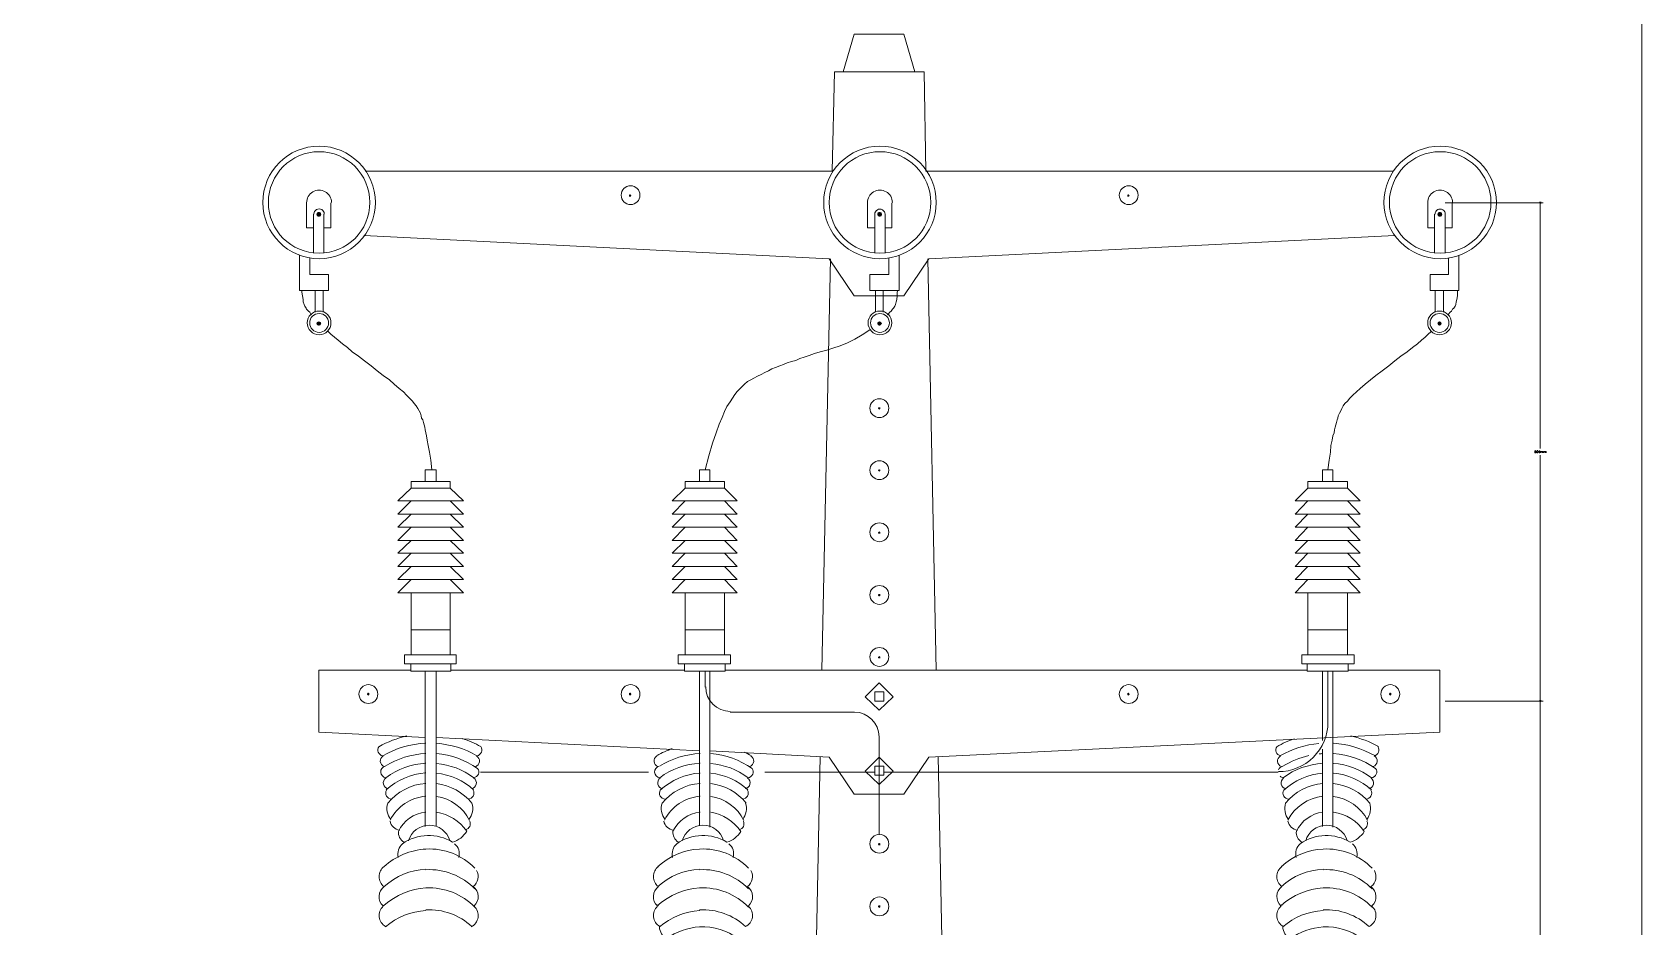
# Model space of a CAD drawing. Header units: inches. Extents: x 5 to 1823, y 18 to 726.
# Drawn here: x 1582.8 to 1638.8, y 158.2 to 189.3 of the extents above; entities that cross this region are included whole.
import ezdxf

# ---------------------------------------------------------------- set-up
doc = ezdxf.new("R2010")
doc.units = ezdxf.units.IN
doc.header["$MEASUREMENT"] = 0
for name, color, linetype in [('PDF_0', 7, 'Continuous'), ('PDF_01', 1, 'Continuous'), ('PDF_ENTRADA-ELETRICA', 1, 'Continuous'), ('PDF_FORMATOS', 7, 'Continuous')]:
    doc.layers.add(name, color=color, linetype=linetype)
doc.layers.add('PDF_EL0032', color=7, linetype='Continuous', true_color=0x00dddd)
doc.layers.add('PDF_Layer 1', color=30, linetype='Continuous', true_color=0xff7f00)

msp = doc.modelspace()

# ---------------------------------------------------------------- linework, layer by layer
at = {"layer": 'PDF_0', "color": 11, "lineweight": 5, "true_color": 0xff7f7f}
for points in [[(1635.239, 183.359), (1635.239, 183.338)], [(1635.239, 166.108), (1635.239, 166.15)], [(1635.239, 166.023), (1635.239, 165.981)]]:
    msp.add_lwpolyline(points, dxfattribs=at)
at = {"layer": 'PDF_0', "color": 11, "true_color": 0xff7f7f, "transparency": 33554559}
for points in [[(1635.217, 183.444), (1635.239, 183.401), (1635.196, 183.401)], [(1635.239, 183.401), (1635.196, 183.401), (1635.217, 183.38)], [(1635.239, 183.444), (1635.217, 183.444), (1635.239, 183.401)], [(1635.217, 183.38), (1635.239, 183.359), (1635.239, 183.401)], [(1635.281, 183.401), (1635.281, 183.444), (1635.239, 183.401)], [(1635.281, 183.444), (1635.239, 183.401), (1635.239, 183.444)], [(1635.239, 183.359), (1635.239, 183.401), (1635.281, 183.38)], [(1635.239, 183.401), (1635.281, 183.38), (1635.281, 183.401)], [(1635.239, 166.066), (1635.217, 166.108), (1635.196, 166.066)], [(1635.217, 166.108), (1635.239, 166.066), (1635.196, 166.066)], [(1635.196, 166.066), (1635.217, 166.045), (1635.239, 166.066)], [(1635.239, 166.066), (1635.196, 166.066), (1635.217, 166.045)], [(1635.239, 166.108), (1635.239, 166.066), (1635.217, 166.108)], [(1635.239, 166.108), (1635.217, 166.108), (1635.239, 166.066)], [(1635.217, 166.045), (1635.239, 166.066), (1635.239, 166.023)], [(1635.217, 166.045), (1635.239, 166.023), (1635.239, 166.066)], [(1635.239, 166.066), (1635.281, 166.066), (1635.281, 166.108)], [(1635.281, 166.108), (1635.239, 166.108), (1635.239, 166.066)], [(1635.281, 166.066), (1635.281, 166.108), (1635.239, 166.066)], [(1635.281, 166.108), (1635.239, 166.066), (1635.239, 166.108)], [(1635.239, 166.023), (1635.281, 166.045), (1635.239, 166.066)], [(1635.281, 166.045), (1635.239, 166.066), (1635.281, 166.066)], [(1635.239, 166.023), (1635.239, 166.066), (1635.281, 166.045)], [(1635.239, 166.066), (1635.281, 166.045), (1635.281, 166.066)]]:
    msp.add_solid(points, dxfattribs=at)
at = {"layer": 'PDF_01', "lineweight": 5}
msp.add_lwpolyline([(1638.773, 27.952), (1638.773, 601.932)], close=True, dxfattribs=at)
at = {"layer": 'PDF_EL0032', "color": 11, "lineweight": 5, "true_color": 0xff7f7f}
for points in [[(1631.936, 183.401), (1635.344, 183.401)], [(1635.239, 183.338), (1635.239, 174.85)], [(1635.239, 166.15), (1635.239, 174.617)], [(1635.239, 165.981), (1635.239, 155.779)]]:
    msp.add_lwpolyline(points, dxfattribs=at)
at = {"layer": 'PDF_EL0032', "lineweight": 5}
for points in [[(1635.069, 174.786), (1635.048, 174.765), (1635.048, 174.744), (1635.069, 174.744), (1635.09, 174.744), (1635.09, 174.723), (1635.09, 174.702), (1635.069, 174.702), (1635.048, 174.702), (1635.048, 174.723), (1635.048, 174.744), (1635.069, 174.744), (1635.09, 174.744), (1635.09, 174.765)], [(1635.133, 174.786), (1635.133, 174.765), (1635.112, 174.765), (1635.112, 174.744), (1635.112, 174.723), (1635.133, 174.702), (1635.154, 174.702), (1635.154, 174.723), (1635.175, 174.744), (1635.154, 174.765), (1635.154, 174.786)], [(1635.217, 174.786), (1635.196, 174.765), (1635.196, 174.744), (1635.196, 174.723), (1635.196, 174.702), (1635.217, 174.702), (1635.239, 174.723), (1635.239, 174.744), (1635.239, 174.765), (1635.217, 174.765)]]:
    msp.add_lwpolyline(points, close=True, dxfattribs=at)
for points in [[(1635.26, 174.702), (1635.26, 174.744), (1635.281, 174.744), (1635.302, 174.744), (1635.302, 174.702)], [(1635.302, 174.744), (1635.323, 174.744), (1635.344, 174.744), (1635.344, 174.702)], [(1635.366, 174.702), (1635.366, 174.744), (1635.387, 174.744), (1635.408, 174.744), (1635.408, 174.702)], [(1635.408, 174.744), (1635.429, 174.744), (1635.45, 174.744), (1635.45, 174.702)]]:
    msp.add_lwpolyline(points, dxfattribs=at)
at = {"layer": 'PDF_EL0032', "color": 11, "lineweight": 5, "true_color": 0xff7f7f}
msp.add_lwpolyline([(1635.344, 166.066), (1631.936, 166.066)], close=True, dxfattribs=at)
at = {"layer": 'PDF_ENTRADA-ELETRICA', "lineweight": 5}
for points in [[(1613.479, 187.952), (1613.098, 189.265), (1611.362, 189.265), (1610.981, 187.952)], [(1630.116, 184.502), (1613.86, 184.502), (1613.797, 187.952), (1610.685, 187.952), (1610.6, 184.502), (1594.344, 184.502)], [(1593.159, 183.401), (1593.159, 182.533), (1592.905, 182.533)], [(1612.442, 182.533), (1612.675, 182.533), (1612.675, 183.401)], [(1631.936, 182.533), (1632.169, 182.533), (1632.169, 183.401)], [(1592.545, 182.999), (1592.545, 181.644)], [(1592.905, 181.644), (1592.905, 182.999)], [(1631.555, 181.644), (1631.555, 182.999)], [(1630.18, 182.258), (1613.966, 181.454), (1613.098, 180.163), (1611.362, 180.163), (1610.495, 181.454), (1594.302, 182.258)], [(1592.058, 181.581), (1592.058, 180.353), (1593.074, 180.353), (1593.074, 180.904), (1592.418, 180.904), (1592.418, 181.475)], [(1612.929, 181.581), (1612.929, 180.353), (1611.913, 180.353), (1611.913, 180.904), (1612.569, 180.904), (1612.569, 181.475)], [(1632.402, 181.581), (1632.402, 180.353), (1631.407, 180.353), (1631.407, 180.904), (1632.042, 180.904), (1632.042, 181.475)], [(1610.537, 181.454), (1610.241, 167.145)], [(1613.924, 181.454), (1614.22, 167.145)], [(1592.143, 180.353), (1592.143, 180.29), (1592.164, 180.163), (1592.185, 180.036), (1592.185, 179.951), (1592.228, 179.866), (1592.249, 179.803), (1592.291, 179.739), (1592.312, 179.697), (1592.376, 179.634), (1592.418, 179.591), (1592.46, 179.528), (1592.482, 179.507)], [(1592.609, 180.353), (1592.609, 179.591)], [(1592.884, 179.591), (1592.884, 180.353)], [(1612.103, 179.591), (1612.103, 180.353)], [(1612.378, 180.353), (1612.378, 179.591)], [(1612.886, 180.353), (1612.865, 180.29), (1612.865, 180.163), (1612.844, 180.036), (1612.823, 179.951), (1612.802, 179.866), (1612.781, 179.803), (1612.738, 179.739), (1612.696, 179.697), (1612.654, 179.634), (1612.611, 179.591), (1612.548, 179.528), (1612.527, 179.507)], [(1631.577, 179.591), (1631.577, 180.353)], [(1631.873, 180.353), (1631.873, 179.591)], [(1632.36, 180.353), (1632.36, 180.29), (1632.36, 180.163), (1632.339, 180.036), (1632.317, 179.951), (1632.296, 179.866), (1632.275, 179.803), (1632.233, 179.739), (1632.19, 179.697), (1632.148, 179.634), (1632.106, 179.591), (1632.042, 179.528), (1632.021, 179.507)], [(1593.053, 178.935), (1593.159, 178.829), (1593.286, 178.723), (1593.413, 178.618), (1593.561, 178.491), (1593.73, 178.364), (1593.9, 178.215), (1594.111, 178.067), (1594.323, 177.898), (1594.556, 177.729), (1594.768, 177.559), (1594.979, 177.39), (1595.191, 177.242), (1595.36, 177.094), (1595.53, 176.945), (1595.678, 176.818), (1595.784, 176.713), (1595.889, 176.607), (1595.995, 176.501), (1596.059, 176.416), (1596.122, 176.332), (1596.186, 176.247), (1596.228, 176.162), (1596.27, 176.078), (1596.292, 175.993), (1596.313, 175.908), (1596.355, 175.845), (1596.376, 175.76), (1596.397, 175.675), (1596.419, 175.591), (1596.44, 175.506), (1596.461, 175.4), (1596.482, 175.294), (1596.503, 175.146), (1596.546, 174.956), (1596.588, 174.723), (1596.63, 174.448), (1596.673, 174.109)], [(1606.176, 174.109), (1606.303, 174.596), (1606.43, 175.04), (1606.558, 175.4), (1606.663, 175.697), (1606.769, 175.929), (1606.854, 176.141), (1606.939, 176.31), (1607.044, 176.48), (1607.129, 176.607), (1607.214, 176.734), (1607.298, 176.84), (1607.383, 176.924), (1607.468, 177.009), (1607.552, 177.094), (1607.658, 177.178), (1607.764, 177.242), (1607.87, 177.305), (1607.997, 177.369), (1608.124, 177.432), (1608.251, 177.496), (1608.378, 177.559), (1608.505, 177.623), (1608.632, 177.665), (1608.78, 177.729), (1608.907, 177.771), (1609.034, 177.834), (1609.182, 177.877), (1609.33, 177.919), (1609.479, 177.983), (1609.627, 178.025), (1609.796, 178.088), (1609.987, 178.152), (1610.177, 178.215), (1610.41, 178.279), (1610.622, 178.342), (1610.876, 178.427), (1611.13, 178.533), (1611.384, 178.66), (1611.638, 178.808), (1611.913, 178.977)], [(1631.428, 178.914), (1631.344, 178.829), (1631.238, 178.723), (1631.111, 178.618), (1630.963, 178.491), (1630.793, 178.364), (1630.603, 178.215), (1630.391, 178.067), (1630.18, 177.898), (1629.968, 177.729), (1629.735, 177.559), (1629.523, 177.39), (1629.333, 177.242), (1629.142, 177.094), (1628.973, 176.945), (1628.846, 176.818), (1628.719, 176.713), (1628.613, 176.607), (1628.529, 176.501), (1628.444, 176.416), (1628.38, 176.332), (1628.338, 176.247), (1628.296, 176.162), (1628.253, 176.078), (1628.211, 175.993), (1628.19, 175.908), (1628.169, 175.845), (1628.148, 175.76), (1628.126, 175.675), (1628.105, 175.591), (1628.084, 175.506), (1628.063, 175.4), (1628.021, 175.294), (1627.999, 175.146), (1627.957, 174.956), (1627.936, 174.723), (1627.894, 174.448), (1627.851, 174.109)], [(1595.953, 173.474), (1595.953, 173.707), (1597.308, 173.707), (1597.308, 173.474), (1597.773, 173.03)], [(1596.44, 173.707), (1596.44, 174.109), (1596.821, 174.109), (1596.821, 173.707)], [(1605.478, 173.474), (1605.478, 173.707), (1606.854, 173.707), (1606.854, 173.474), (1605.478, 173.474), (1605.033, 173.03)], [(1605.986, 173.707), (1605.986, 174.109), (1606.346, 174.109), (1606.346, 173.707)], [(1628.973, 173.03), (1626.708, 173.03), (1628.973, 173.03), (1628.529, 173.474), (1627.153, 173.474), (1627.153, 173.707), (1628.529, 173.707), (1628.529, 173.474)], [(1628.021, 173.707), (1628.021, 174.109), (1627.661, 174.109), (1627.661, 173.707)], [(1595.487, 173.03), (1597.773, 173.03), (1595.487, 173.03), (1595.953, 173.474), (1597.308, 173.474)], [(1606.854, 173.474), (1607.298, 173.03)], [(1627.153, 173.474), (1626.708, 173.03)], [(1595.487, 172.564), (1597.773, 172.564), (1595.487, 172.564), (1595.953, 173.03), (1597.308, 173.03), (1597.773, 172.564)], [(1605.033, 173.03), (1607.298, 173.03), (1605.033, 173.03)], [(1605.033, 172.564), (1605.478, 173.03), (1606.854, 173.03), (1607.298, 172.564)], [(1605.033, 172.564), (1607.298, 172.564), (1605.033, 172.564)], [(1605.033, 172.119), (1605.478, 172.564), (1606.854, 172.564), (1607.298, 172.119)], [(1628.973, 172.564), (1626.708, 172.564), (1628.973, 172.564), (1628.529, 173.03), (1627.153, 173.03), (1626.708, 172.564)], [(1626.708, 172.119), (1627.153, 172.564), (1628.529, 172.564), (1628.973, 172.119), (1626.708, 172.119), (1628.973, 172.119)], [(1597.773, 172.119), (1595.487, 172.119)], [(1605.033, 171.654), (1605.478, 172.119), (1606.854, 172.119), (1607.298, 171.654)], [(1626.708, 171.654), (1627.153, 172.119), (1628.529, 172.119), (1628.973, 171.654), (1626.708, 171.654), (1628.973, 171.654)], [(1597.773, 171.654), (1595.487, 171.654)], [(1595.953, 167.674), (1595.953, 169.833)], [(1597.308, 169.833), (1597.308, 167.674)], [(1605.478, 167.674), (1605.478, 169.833)], [(1606.854, 169.833), (1606.854, 167.674)], [(1627.153, 169.833), (1627.153, 167.674)], [(1628.529, 167.674), (1628.529, 169.833)], [(1597.308, 168.542), (1595.953, 168.542)], [(1606.854, 168.542), (1605.478, 168.542)], [(1627.153, 168.542), (1628.529, 168.542)], [(1596.44, 164.796), (1592.736, 164.986), (1592.736, 167.145), (1595.932, 167.145)], [(1597.329, 167.357), (1597.329, 167.103), (1595.932, 167.103), (1595.932, 167.357)], [(1596.44, 161.705), (1596.44, 167.103)], [(1596.821, 167.103), (1596.821, 161.705)], [(1605.457, 167.145), (1597.329, 167.145)], [(1606.875, 167.357), (1606.875, 167.103), (1605.457, 167.103), (1605.457, 167.357)], [(1605.986, 161.727), (1605.986, 167.103)], [(1606.176, 167.103), (1606.176, 166.553)], [(1606.346, 164.33), (1610.495, 164.118), (1611.362, 162.827), (1613.098, 162.827), (1613.966, 164.118), (1631.746, 164.986), (1631.746, 167.145), (1628.55, 167.145)], [(1606.346, 167.103), (1606.346, 161.684)], [(1627.132, 167.145), (1606.875, 167.145)], [(1627.132, 167.357), (1627.132, 167.103), (1628.55, 167.103), (1628.55, 167.357)], [(1627.661, 167.103), (1627.661, 164.69)], [(1628.021, 161.684), (1628.021, 167.103)], [(1605.986, 164.33), (1596.821, 164.796)], [(1610.177, 164.14), (1609.817, 146.338)], [(1614.283, 164.14), (1614.643, 146.338)], [(1627.661, 164.394), (1627.661, 161.705)], [(1604.208, 163.589), (1598.366, 163.589)], [(1612.082, 163.589), (1608.251, 163.589)], [(1612.4, 163.589), (1626.116, 163.589)]]:
    msp.add_lwpolyline(points, dxfattribs=at)
for points in [[(1592.545, 182.533), (1592.312, 182.533), (1592.312, 183.401, -1.000012), (1593.18, 183.412)], [(1612.696, 183.412, 1.000012), (1611.828, 183.401), (1611.828, 182.533), (1612.082, 182.533)], [(1631.555, 182.533), (1631.323, 182.533), (1631.323, 183.401, -1.000012), (1632.19, 183.412)], [(1612.082, 181.644), (1612.082, 182.999, -1.000061), (1612.442, 182.999), (1612.442, 181.644)], [(1631.577, 183.01, -1.000061), (1631.936, 182.999), (1631.936, 181.644)], [(1627.851, 167.103), (1627.851, 165.325, -0.414216), (1626.126, 163.61)], [(1607.044, 165.685), (1611.373, 165.685, -0.414212), (1612.23, 164.817), (1612.23, 161.409)], [(1595.798, 164.854, 0.071698), (1594.827, 164.479, 0.560246), (1594.959, 164.163, -0.119838), (1596.455, 164.602)], [(1596.826, 164.597, -0.113325), (1598.237, 164.163, 0.562501), (1598.37, 164.48, 0.047225), (1597.74, 164.76)], [(1627.529, 164.59, 0.106876), (1626.203, 164.169, -0.560246), (1626.069, 164.479, -0.046451), (1626.688, 164.756)], [(1596.456, 164.242, 0.128458), (1595.042, 163.798, 0.835168), (1595.072, 163.4, -0.145737), (1596.455, 163.903)], [(1596.826, 163.897, -0.137425), (1598.125, 163.4, 0.578494), (1598.262, 163.721, 0.133036), (1596.826, 164.237)], [(1598.223, 164.155, -0.647814), (1598.184, 163.783, 0.045995), (1598.149, 163.795)], [(1606.372, 163.897, -0.137425), (1607.671, 163.4, 0.578494), (1607.816, 163.722, 0.133036), (1606.372, 164.237)], [(1607.695, 163.795, -0.045995), (1607.732, 163.79, 0.647814), (1607.769, 164.155)], [(1628.045, 163.899, -0.139694), (1629.367, 163.4, 0.578494), (1629.512, 163.722, 0.135061), (1628.045, 164.238)], [(1629.391, 163.795, -0.045995), (1629.428, 163.79, 0.647814), (1629.458, 164.163, 0.562501), (1629.591, 164.48)], [(1604.573, 163.795, 0.835168), (1604.597, 163.4, -0.145737), (1606.001, 163.903)], [(1606.001, 163.563, 0.171363), (1604.618, 162.964, 0.587062), (1604.791, 162.658)], [(1626.184, 163.449, 0.151819), (1626.293, 163.4, -0.14344), (1627.674, 163.901)], [(1627.673, 163.562, 0.168716), (1626.314, 162.964, 0.587062), (1626.487, 162.658)], [(1596.455, 163.203, 0.204836), (1595.134, 162.512, 0.242958), (1595.236, 161.948)], [(1597.961, 161.948, 0.242958), (1598.064, 162.512, 0.193257), (1596.826, 163.195)], [(1606.002, 163.203, 0.204836), (1604.68, 162.515, 0.242958), (1604.782, 161.948)], [(1627.674, 163.201, 0.201657), (1626.376, 162.515, 0.242958), (1626.478, 161.948)], [(1629.203, 161.948, 0.242958), (1629.305, 162.515, 0.196441), (1628.045, 163.197)], [(1595.502, 160.627, -0.282522), (1595.646, 161.103, -0.296058), (1597.393, 161.154, 0.179394), (1597.882, 161.537, 0.208679), (1596.827, 162.197)], [(1596.455, 162.205, 0.254244), (1595.506, 161.533, 0.275243), (1595.694, 161.16)], [(1605.048, 160.627, -0.282522), (1605.192, 161.103, -0.296058), (1606.939, 161.154, 0.179394), (1607.421, 161.529, 0.208679), (1606.373, 162.197)], [(1606.001, 162.205, 0.254244), (1605.056, 161.54, 0.275243), (1605.24, 161.16)], [(1628.046, 162.2, -0.212602), (1629.117, 161.529, -0.179394), (1628.627, 161.156, 0.296058), (1626.888, 161.103, 0.282522), (1626.744, 160.627)], [(1627.674, 162.202, 0.249076), (1626.752, 161.54, 0.275243), (1626.936, 161.16)], [(1598.165, 160.251, 0.216529), (1596.463, 160.918, 0.16976), (1595.006, 160.308, 0.503276), (1595.006, 159.609, 0.47214), (1594.973, 158.94)], [(1607.69, 160.251, 0.216529), (1605.986, 160.919, 0.16976), (1604.536, 160.316)], [(1629.386, 160.251, 0.216529), (1627.682, 160.919, 0.16976), (1626.232, 160.316)], [(1604.553, 160.308, 0.503276), (1604.553, 159.609, 0.47214), (1604.519, 158.94)], [(1626.249, 160.308, 0.503276), (1626.249, 159.609, 0.47214), (1626.215, 158.94)], [(1598.14, 158.94, 0.47214), (1598.106, 159.609, 0.380046), (1598.224, 160.175)], [(1607.686, 158.94, 0.47214), (1607.652, 159.609, 0.380046), (1607.77, 160.175)], [(1629.382, 158.94, 0.47214), (1629.348, 159.609, 0.380046), (1629.466, 160.175)], [(1598.165, 158.896, 0.216529), (1596.463, 159.564, 0.16976), (1595.011, 158.961, 0.007911), (1594.994, 158.943)], [(1607.69, 158.896, 0.216529), (1605.986, 159.564, 0.16976), (1604.536, 158.961)], [(1629.386, 158.896, 0.216529), (1627.682, 159.564, 0.16976), (1626.232, 158.961)], [(1607.331, 157.796, 0.179411), (1605.988, 158.21, 0.140283), (1604.834, 157.803, -0.257312), (1604.589, 158.207, -0.164786), (1605.989, 158.78)], [(1607.686, 158.925, -0.532313), (1607.585, 158.22, 0.204328), (1605.986, 158.802)], [(1627.685, 158.78, 0.164786), (1626.28, 158.213, 0.257312), (1626.531, 157.794, -0.140283), (1627.69, 158.209, -0.179411), (1629.027, 157.796)], [(1629.382, 158.925, -0.532313), (1629.281, 158.22, 0.204328), (1627.682, 158.802)]]:
    msp.add_lwpolyline(points, format="xyb", dxfattribs=at)
for points in [[(1597.308, 172.564), (1597.773, 172.119), (1595.487, 172.119), (1595.953, 172.564)], [(1597.308, 172.119), (1597.773, 171.654), (1595.487, 171.654), (1595.953, 172.119)], [(1605.033, 172.119), (1607.298, 172.119)], [(1597.308, 171.654), (1597.773, 171.209), (1595.487, 171.209), (1595.953, 171.654)], [(1605.033, 171.654), (1607.298, 171.654)], [(1605.033, 171.209), (1605.478, 171.654), (1606.854, 171.654), (1607.298, 171.209)], [(1626.708, 171.209), (1627.153, 171.654), (1628.529, 171.654), (1628.973, 171.209)], [(1597.308, 171.209), (1597.773, 170.744), (1595.487, 170.744), (1595.953, 171.209)], [(1605.033, 170.744), (1605.478, 171.209), (1606.854, 171.209), (1607.298, 170.744)], [(1626.708, 170.744), (1627.153, 171.209), (1628.529, 171.209), (1628.973, 170.744)], [(1597.308, 170.744), (1597.773, 170.299), (1595.487, 170.299), (1595.953, 170.744)], [(1595.487, 169.833), (1595.953, 170.299), (1597.308, 170.299), (1597.773, 169.833)], [(1605.033, 170.299), (1605.478, 170.744), (1606.854, 170.744), (1607.298, 170.299)], [(1605.033, 169.833), (1605.478, 170.299), (1606.854, 170.299), (1607.298, 169.833)], [(1626.708, 170.299), (1627.153, 170.744), (1628.529, 170.744), (1628.973, 170.299)], [(1628.973, 169.833), (1626.708, 169.833), (1627.153, 170.299), (1628.529, 170.299)], [(1597.519, 167.674), (1595.72, 167.674), (1595.72, 167.357), (1597.519, 167.357)], [(1605.245, 167.674), (1605.245, 167.357), (1607.066, 167.357), (1607.066, 167.674)], [(1628.761, 167.674), (1628.761, 167.357), (1626.941, 167.357), (1626.941, 167.674)], [(1612.23, 166.701), (1611.743, 166.214), (1612.23, 165.748), (1612.717, 166.214)], [(1612.082, 166.383), (1612.082, 166.066), (1612.4, 166.066), (1612.4, 166.383)], [(1612.23, 164.118), (1611.743, 163.632), (1612.23, 163.166), (1612.717, 163.632)], [(1612.082, 163.801), (1612.082, 163.483), (1612.4, 163.483), (1612.4, 163.801)]]:
    msp.add_lwpolyline(points, close=True, dxfattribs=at)
for centre, radius in [((1592.746, 183.412), 1.958), ((1592.746, 183.412), 1.767), ((1612.262, 183.412), 1.958), ((1612.262, 183.412), 1.767), ((1631.757, 183.412), 1.958), ((1631.757, 183.412), 1.767), ((1603.584, 183.666), 0.328), ((1620.919, 183.666), 0.328), ((1592.746, 179.221), 0.413), ((1592.746, 179.221), 0.328), ((1612.262, 179.221), 0.413), ((1612.262, 179.221), 0.328), ((1631.735, 179.221), 0.413), ((1631.735, 179.221), 0.328), ((1612.241, 176.258), 0.328), ((1612.241, 174.099), 0.328), ((1612.241, 171.939), 0.328), ((1612.241, 169.759), 0.328), ((1612.241, 167.6), 0.328), ((1594.461, 166.309), 0.328), ((1603.584, 166.309), 0.328), ((1620.919, 166.309), 0.328), ((1630.021, 166.309), 0.328), ((1612.241, 161.102), 0.328), ((1612.241, 158.922), 0.328)]:
    msp.add_circle(centre, radius, dxfattribs=at)
for centre, radius, start, end in [((1592.746, 183.01), 0.18, 359.9965, 180.0035), ((1607.055, 166.563), 0.857, 180.0002, 269.9998), ((1627.841, 161.314), 3.63, 60.853, 77.0804), ((1595.075, 163.981), 0.201, 119.8246, 251.5676), ((1604.6, 163.981), 0.201, 119.8246, 251.5676), ((1606.144, 161.316), 3.289, 109.7283, 119.8372), ((1606.145, 161.314), 2.931, 92.7952, 122.0752), ((1606.147, 161.318), 3.286, 60.1627, 64.6851), ((1626.296, 163.981), 0.201, 119.8246, 251.5676), ((1627.841, 161.314), 2.932, 102.9095, 122.0741), ((1627.841, 161.309), 2.936, 93.2522, 95.7802), ((1627.841, 161.314), 3.291, 60.1663, 86.4346), ((1596.599, 161.314), 2.254, 93.6651, 132.5608), ((1596.599, 161.314), 2.254, 47.4382, 84.1825), ((1606.145, 161.314), 2.254, 47.4382, 84.1825), ((1626.317, 163.6), 0.201, 103.7712, 158.0955), ((1627.841, 161.314), 2.254, 47.4385, 84.7756), ((1595.18, 163.219), 0.201, 124.024, 260.0689), ((1598.017, 163.219), 0.201, 279.9311, 55.976), ((1604.727, 163.219), 0.201, 124.024, 260.0689), ((1606.145, 161.314), 1.894, 39.3592, 83.1111), ((1607.542, 163.219), 0.201, 279.9311, 55.976), ((1626.423, 163.219), 0.201, 124.024, 260.0689), ((1629.238, 163.219), 0.201, 279.9311, 55.976), ((1595.265, 162.859), 0.201, 148.6461, 270.3084), ((1596.599, 161.208), 1.556, 95.3071, 152.5272), ((1596.599, 161.208), 1.556, 27.0846, 81.5629), ((1597.932, 162.859), 0.201, 269.6916, 31.3539), ((1606.145, 161.208), 1.556, 95.3071, 152.5272), ((1606.145, 161.208), 1.556, 27.0846, 81.5629), ((1607.478, 162.859), 0.201, 269.6916, 31.3539), ((1606.991, 162.33), 0.624, 322.3635, 16.9869), ((1627.841, 161.208), 1.556, 96.1637, 152.5275), ((1627.841, 161.208), 1.556, 27.0858, 82.4248), ((1629.174, 162.859), 0.201, 269.6916, 31.3539), ((1595.583, 161.949), 0.37, 189.0191, 265.2754), ((1597.784, 161.801), 0.222, 285.5002, 24.3442), ((1605.108, 161.949), 0.37, 189.0191, 265.2754), ((1607.309, 161.801), 0.222, 285.5002, 24.3442), ((1626.825, 161.949), 0.37, 189.0191, 265.2754), ((1629.005, 161.801), 0.222, 285.5002, 24.3442), ((1596.577, 160.996), 0.751, 16.7311, 163.8791), ((1606.102, 160.996), 0.751, 16.7311, 163.8791), ((1627.798, 160.996), 0.751, 16.7311, 163.8791), ((1597.149, 160.742), 0.476, 345.9432, 49.0478), ((1606.695, 160.742), 0.476, 345.9432, 49.0478), ((1628.391, 160.742), 0.476, 345.9432, 49.0478), ((1596.599, 157.842), 2.381, 93.2748, 131.8136), ((1596.577, 157.99), 2.212, 44.1444, 93.0147), ((1606.124, 157.842), 2.381, 93.2748, 131.8136), ((1606.102, 157.99), 2.212, 44.1444, 93.0147), ((1627.82, 157.842), 2.381, 93.2748, 131.8136), ((1627.798, 157.99), 2.212, 44.1444, 93.0147), ((1595.265, 158.604), 0.434, 132.3232, 240.6938), ((1596.599, 156.424), 2.36, 93.2801, 130.7099), ((1596.577, 156.636), 2.17, 46.8894, 93.082), ((1597.847, 158.604), 0.434, 295.5542, 47.6621), ((1604.811, 158.604), 0.434, 132.3232, 240.6938), ((1604.848, 158.556), 0.494, 126.6594, 128.4725), ((1626.507, 158.604), 0.434, 132.3232, 240.6938), ((1626.544, 158.556), 0.494, 126.6594, 128.4725)]:
    msp.add_arc(centre, radius, start, end, dxfattribs=at)
at = {"layer": 'PDF_ENTRADA-ELETRICA', "transparency": 33554559}
for points in [[(1603.573, 183.655), (1603.573, 183.698), (1603.531, 183.676)], [(1603.531, 183.676), (1603.531, 183.655), (1603.573, 183.655)], [(1603.531, 183.655), (1603.573, 183.655), (1603.531, 183.613)], [(1603.573, 183.655), (1603.531, 183.613), (1603.573, 183.613)], [(1603.594, 183.676), (1603.573, 183.655), (1603.573, 183.698)], [(1603.615, 183.655), (1603.594, 183.676), (1603.573, 183.655)], [(1603.573, 183.613), (1603.594, 183.613), (1603.573, 183.655)], [(1603.594, 183.613), (1603.573, 183.655), (1603.615, 183.655)], [(1620.909, 183.655), (1620.909, 183.698), (1620.866, 183.676)], [(1620.866, 183.676), (1620.866, 183.655), (1620.909, 183.655)], [(1620.866, 183.655), (1620.909, 183.655), (1620.866, 183.613)], [(1620.909, 183.655), (1620.866, 183.613), (1620.909, 183.613)], [(1620.93, 183.676), (1620.909, 183.655), (1620.909, 183.698)], [(1620.951, 183.655), (1620.93, 183.676), (1620.909, 183.655)], [(1620.909, 183.613), (1620.93, 183.613), (1620.909, 183.655)], [(1620.93, 183.613), (1620.909, 183.655), (1620.951, 183.655)], [(1592.672, 183.063), (1592.651, 182.999), (1592.736, 182.999)], [(1592.651, 182.999), (1592.736, 182.999), (1592.672, 182.936)], [(1592.736, 182.999), (1592.736, 183.084), (1592.672, 183.063)], [(1592.736, 182.999), (1592.672, 182.936), (1592.736, 182.914)], [(1592.799, 183.063), (1592.736, 182.999), (1592.736, 183.084)], [(1592.82, 182.999), (1592.799, 183.063), (1592.736, 182.999)], [(1592.736, 182.914), (1592.799, 182.936), (1592.736, 182.999)], [(1592.799, 182.936), (1592.736, 182.999), (1592.82, 182.999)], [(1612.188, 183.063), (1612.167, 182.999), (1612.251, 182.999)], [(1612.167, 182.999), (1612.251, 182.999), (1612.188, 182.936)], [(1612.251, 182.999), (1612.251, 183.084), (1612.188, 183.063)], [(1612.251, 182.999), (1612.188, 182.936), (1612.251, 182.914)], [(1612.315, 183.063), (1612.251, 182.999), (1612.251, 183.084)], [(1612.336, 182.999), (1612.315, 183.063), (1612.251, 182.999)], [(1612.251, 182.914), (1612.315, 182.936), (1612.251, 182.999)], [(1612.315, 182.936), (1612.251, 182.999), (1612.336, 182.999)], [(1631.682, 183.063), (1631.661, 182.999), (1631.746, 182.999)], [(1631.661, 182.999), (1631.746, 182.999), (1631.682, 182.936)], [(1631.746, 182.999), (1631.746, 183.084), (1631.682, 183.063)], [(1631.746, 182.999), (1631.682, 182.936), (1631.746, 182.914)], [(1631.809, 183.063), (1631.746, 182.999), (1631.746, 183.084)], [(1631.831, 182.999), (1631.809, 183.063), (1631.746, 182.999)], [(1631.746, 182.914), (1631.809, 182.936), (1631.746, 182.999)], [(1631.809, 182.936), (1631.746, 182.999), (1631.831, 182.999)], [(1592.672, 179.253), (1592.651, 179.21), (1592.736, 179.21)], [(1592.736, 179.21), (1592.736, 179.274), (1592.672, 179.253)], [(1592.799, 179.253), (1592.736, 179.21), (1592.736, 179.274)], [(1592.82, 179.21), (1592.799, 179.253), (1592.736, 179.21)], [(1612.188, 179.253), (1612.167, 179.21), (1612.251, 179.21)], [(1612.251, 179.21), (1612.251, 179.274), (1612.188, 179.253)], [(1612.294, 179.253), (1612.251, 179.21), (1612.251, 179.274)], [(1612.336, 179.21), (1612.294, 179.253), (1612.251, 179.21)], [(1631.682, 179.253), (1631.661, 179.21), (1631.725, 179.21)], [(1631.725, 179.21), (1631.725, 179.274), (1631.682, 179.253)], [(1631.788, 179.253), (1631.725, 179.21), (1631.725, 179.274)], [(1631.809, 179.21), (1631.788, 179.253), (1631.725, 179.21)], [(1592.651, 179.21), (1592.736, 179.21), (1592.672, 179.147)], [(1592.736, 179.21), (1592.672, 179.147), (1592.736, 179.126)], [(1592.736, 179.126), (1592.799, 179.147), (1592.736, 179.21)], [(1592.799, 179.147), (1592.736, 179.21), (1592.82, 179.21)], [(1612.167, 179.21), (1612.251, 179.21), (1612.188, 179.147)], [(1612.251, 179.21), (1612.188, 179.147), (1612.251, 179.126)], [(1612.251, 179.126), (1612.294, 179.147), (1612.251, 179.21)], [(1612.294, 179.147), (1612.251, 179.21), (1612.336, 179.21)], [(1631.661, 179.21), (1631.725, 179.21), (1631.682, 179.147)], [(1631.725, 179.21), (1631.682, 179.147), (1631.725, 179.126)], [(1631.725, 179.126), (1631.788, 179.147), (1631.725, 179.21)], [(1631.788, 179.147), (1631.725, 179.21), (1631.809, 179.21)], [(1612.209, 176.289), (1612.188, 176.247), (1612.23, 176.247)], [(1612.188, 176.247), (1612.23, 176.247), (1612.209, 176.226)], [(1612.23, 176.247), (1612.23, 176.289), (1612.209, 176.289)], [(1612.23, 176.247), (1612.209, 176.226), (1612.23, 176.205)], [(1612.273, 176.247), (1612.273, 176.289), (1612.23, 176.247)], [(1612.273, 176.289), (1612.23, 176.247), (1612.23, 176.289)], [(1612.23, 176.205), (1612.273, 176.226), (1612.23, 176.247)], [(1612.273, 176.226), (1612.23, 176.247), (1612.273, 176.247)], [(1612.209, 174.109), (1612.188, 174.088), (1612.23, 174.088)], [(1612.188, 174.088), (1612.23, 174.088), (1612.209, 174.067)], [(1612.23, 174.088), (1612.23, 174.13), (1612.209, 174.109)], [(1612.23, 174.088), (1612.209, 174.067), (1612.23, 174.046)], [(1612.273, 174.109), (1612.23, 174.088), (1612.23, 174.13)], [(1612.273, 174.088), (1612.273, 174.109), (1612.23, 174.088)], [(1612.23, 174.046), (1612.273, 174.067), (1612.23, 174.088)], [(1612.273, 174.067), (1612.23, 174.088), (1612.273, 174.088)], [(1612.23, 171.929), (1612.23, 171.971), (1612.209, 171.95)], [(1612.273, 171.95), (1612.23, 171.929), (1612.23, 171.971)], [(1612.209, 171.95), (1612.188, 171.929), (1612.23, 171.929)], [(1612.188, 171.929), (1612.23, 171.929), (1612.209, 171.887)], [(1612.23, 171.929), (1612.209, 171.887), (1612.23, 171.887)], [(1612.273, 171.929), (1612.273, 171.95), (1612.23, 171.929)], [(1612.23, 171.887), (1612.273, 171.887), (1612.23, 171.929)], [(1612.273, 171.887), (1612.23, 171.929), (1612.273, 171.929)], [(1612.209, 169.791), (1612.188, 169.749), (1612.23, 169.749)], [(1612.188, 169.749), (1612.23, 169.749), (1612.209, 169.728)], [(1612.23, 169.749), (1612.23, 169.791), (1612.209, 169.791)], [(1612.23, 169.749), (1612.209, 169.728), (1612.23, 169.706)], [(1612.273, 169.749), (1612.273, 169.791), (1612.23, 169.749)], [(1612.273, 169.791), (1612.23, 169.749), (1612.23, 169.791)], [(1612.23, 169.706), (1612.273, 169.728), (1612.23, 169.749)], [(1612.273, 169.728), (1612.23, 169.749), (1612.273, 169.749)], [(1612.209, 167.611), (1612.188, 167.59), (1612.23, 167.59)], [(1612.188, 167.59), (1612.23, 167.59), (1612.209, 167.547)], [(1612.23, 167.59), (1612.23, 167.632), (1612.209, 167.611)], [(1612.23, 167.59), (1612.209, 167.547), (1612.23, 167.547)], [(1612.273, 167.611), (1612.23, 167.59), (1612.23, 167.632)], [(1612.273, 167.59), (1612.273, 167.611), (1612.23, 167.59)], [(1612.23, 167.547), (1612.273, 167.547), (1612.23, 167.59)], [(1612.273, 167.547), (1612.23, 167.59), (1612.273, 167.59)], [(1594.45, 166.299), (1594.45, 166.362), (1594.429, 166.341)], [(1594.492, 166.341), (1594.45, 166.299), (1594.45, 166.362)], [(1603.573, 166.299), (1603.573, 166.362), (1603.531, 166.341)], [(1603.594, 166.341), (1603.573, 166.299), (1603.573, 166.362)], [(1620.909, 166.299), (1620.909, 166.362), (1620.866, 166.341)], [(1620.93, 166.341), (1620.909, 166.299), (1620.909, 166.362)], [(1630.01, 166.299), (1630.01, 166.362), (1629.989, 166.341)], [(1630.053, 166.341), (1630.01, 166.299), (1630.01, 166.362)], [(1594.429, 166.341), (1594.408, 166.299), (1594.45, 166.299)], [(1594.408, 166.299), (1594.45, 166.299), (1594.429, 166.277)], [(1594.45, 166.299), (1594.429, 166.277), (1594.45, 166.256)], [(1594.492, 166.299), (1594.492, 166.341), (1594.45, 166.299)], [(1594.45, 166.256), (1594.492, 166.277), (1594.45, 166.299)], [(1594.492, 166.277), (1594.45, 166.299), (1594.492, 166.299)], [(1603.531, 166.341), (1603.531, 166.299), (1603.573, 166.299)], [(1603.531, 166.299), (1603.573, 166.299), (1603.531, 166.277)], [(1603.573, 166.299), (1603.531, 166.277), (1603.573, 166.256)], [(1603.615, 166.299), (1603.594, 166.341), (1603.573, 166.299)], [(1603.573, 166.256), (1603.594, 166.277), (1603.573, 166.299)], [(1603.594, 166.277), (1603.573, 166.299), (1603.615, 166.299)], [(1620.866, 166.341), (1620.866, 166.299), (1620.909, 166.299)], [(1620.866, 166.299), (1620.909, 166.299), (1620.866, 166.277)], [(1620.909, 166.299), (1620.866, 166.277), (1620.909, 166.256)], [(1620.951, 166.299), (1620.93, 166.341), (1620.909, 166.299)], [(1620.909, 166.256), (1620.93, 166.277), (1620.909, 166.299)], [(1620.93, 166.277), (1620.909, 166.299), (1620.951, 166.299)], [(1629.989, 166.341), (1629.968, 166.299), (1630.01, 166.299)], [(1629.968, 166.299), (1630.01, 166.299), (1629.989, 166.277)], [(1630.01, 166.299), (1629.989, 166.277), (1630.01, 166.256)], [(1630.053, 166.299), (1630.053, 166.341), (1630.01, 166.299)], [(1630.01, 166.256), (1630.053, 166.277), (1630.01, 166.299)], [(1630.053, 166.277), (1630.01, 166.299), (1630.053, 166.299)], [(1612.209, 161.113), (1612.188, 161.092), (1612.23, 161.092)], [(1612.188, 161.092), (1612.23, 161.092), (1612.209, 161.049)], [(1612.23, 161.092), (1612.23, 161.134), (1612.209, 161.113)], [(1612.23, 161.092), (1612.209, 161.049), (1612.23, 161.049)], [(1612.273, 161.113), (1612.23, 161.092), (1612.23, 161.134)], [(1612.273, 161.092), (1612.273, 161.113), (1612.23, 161.092)], [(1612.23, 161.049), (1612.273, 161.049), (1612.23, 161.092)], [(1612.273, 161.049), (1612.23, 161.092), (1612.273, 161.092)], [(1612.209, 158.954), (1612.188, 158.911), (1612.23, 158.911)], [(1612.188, 158.911), (1612.23, 158.911), (1612.209, 158.89)], [(1612.23, 158.911), (1612.23, 158.954), (1612.209, 158.954)], [(1612.23, 158.911), (1612.209, 158.89), (1612.23, 158.869)], [(1612.273, 158.911), (1612.273, 158.954), (1612.23, 158.911)], [(1612.273, 158.954), (1612.23, 158.911), (1612.23, 158.954)], [(1612.23, 158.869), (1612.273, 158.89), (1612.23, 158.911)], [(1612.273, 158.89), (1612.23, 158.911), (1612.273, 158.911)]]:
    msp.add_solid(points, dxfattribs=at)
at = {"layer": 'PDF_FORMATOS', "lineweight": 5}
msp.add_lwpolyline([(1517.339, 190.619), (1517.339, 140.539), (1498.31, 140.539), (1498.31, 27.952), (1638.773, 27.952), (1638.773, 190.619)], close=True, dxfattribs=at)
at = {"layer": 'PDF_Layer 1', "lineweight": 5}
msp.add_lwpolyline([(1638.773, 27.952), (1638.773, 17.962), (1638.773, 27.952), (1638.773, 601.932)], dxfattribs=at)

doc.saveas('drawing.dxf')
